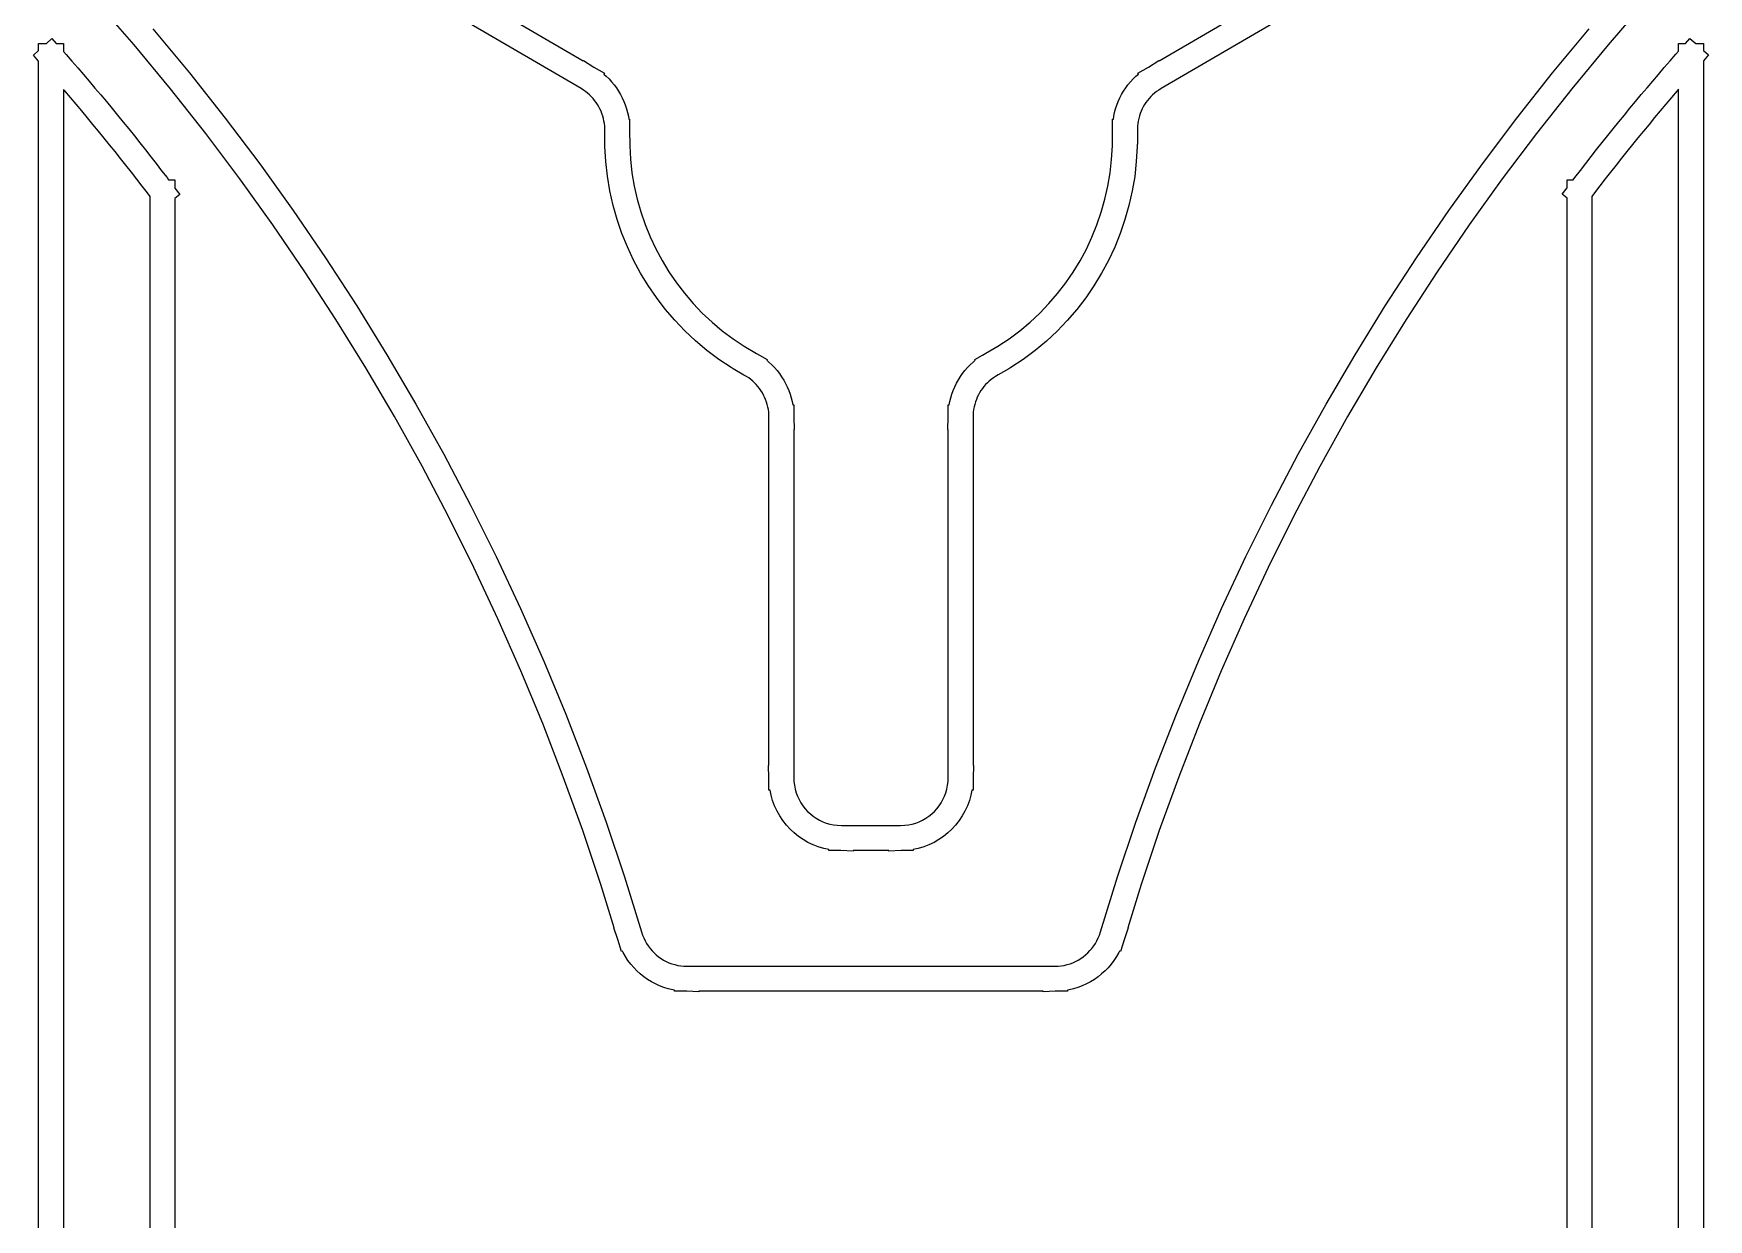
# Model space of a CAD drawing. Header units: metres. Extents: x -91 to 100, y 0 to 828.
# Drawn here: x -65.46 to -41.62, y 177.65 to 194.52 of the extents above; entities that cross this region are included whole.
import ezdxf

# ---------------------------------------------------------------- set-up
doc = ezdxf.new("R2010")
doc.units = ezdxf.units.M

msp = doc.modelspace()

# ---------------------------------------------------------------- linework, layer by layer
for p, q in [((-61.8774, 196.605), (-57.6358, 194.131)), ((-49.443, 194.131), (-45.2025, 196.605)), ((-57.6664, 193.737), (-61.9079, 196.211)), ((-45.1708, 196.212), (-49.4141, 193.737)), ((-64.0282, 194.357), (-64.559, 194.967)), ((-42.5235, 194.968), (-43.0542, 194.357)), ((-63.76, 194.588), (-63.2381, 193.959)), ((-43.844, 193.959), (-43.3224, 194.588)), ((-65.4588, 194.21), (-65.3861, 194.276)), ((-65.3861, 194.276), (-65.3861, 194.378)), ((-65.3861, 194.378), (-65.2731, 194.378)), ((-65.2731, 194.378), (-65.1957, 194.448)), ((-65.1957, 194.448), (-65.134, 194.378)), ((-65.134, 194.378), (-65.0333, 194.378)), ((-65.0333, 194.378), (-65.0333, 194.264)), ((-65.0333, 194.264), (-64.9951, 194.221)), ((-63.5115, 193.734), (-64.0282, 194.357)), ((-43.0542, 194.357), (-43.5713, 193.733)), ((-42.0884, 194.224), (-42.0499, 194.268)), ((-42.0499, 194.268), (-42.0499, 194.378)), ((-42.0499, 194.378), (-41.9527, 194.378)), ((-41.9527, 194.378), (-41.8881, 194.451)), ((-41.8881, 194.451), (-41.8064, 194.378)), ((-41.8064, 194.378), (-41.6971, 194.378)), ((-41.6971, 194.378), (-41.6971, 194.28)), ((-41.6971, 194.28), (-41.6245, 194.215)), ((-65.3861, 194.128), (-65.4588, 194.21)), ((-65.3861, 157.012), (-65.3861, 194.128)), ((-64.9951, 194.221), (-64.9121, 194.126)), ((-64.9121, 194.126), (-64.8294, 194.031)), ((-64.8294, 194.031), (-64.7472, 193.936)), ((-57.6358, 194.131), (-57.6331, 194.135)), ((-57.6331, 194.135), (-57.4849, 194.043)), ((-57.4849, 194.043), (-57.3347, 193.955)), ((-49.745, 193.955), (-49.5945, 194.043)), ((-49.5945, 194.043), (-49.4451, 194.135)), ((-49.4451, 194.135), (-49.443, 194.131)), ((-42.3361, 193.938), (-42.2539, 194.034)), ((-42.2539, 194.034), (-42.1714, 194.129)), ((-42.1714, 194.129), (-42.0884, 194.224)), ((-41.6245, 194.215), (-41.6971, 194.132)), ((-41.6971, 194.132), (-41.6971, 157.012)), ((-64.7472, 193.936), (-64.6653, 193.84)), ((-64.6653, 193.84), (-64.5838, 193.744)), ((-63.2381, 193.959), (-62.7313, 193.318)), ((-57.3347, 193.955), (-57.3426, 193.941)), ((-57.3426, 193.941), (-57.3084, 193.911)), ((-57.3084, 193.911), (-57.2691, 193.873)), ((-57.2691, 193.873), (-57.2319, 193.832)), ((-57.2319, 193.832), (-57.197, 193.79)), ((-57.197, 193.79), (-57.1645, 193.745)), ((-49.9175, 193.746), (-49.8848, 193.79)), ((-49.8848, 193.79), (-49.8496, 193.832)), ((-49.8496, 193.832), (-49.8121, 193.873)), ((-49.8121, 193.873), (-49.7723, 193.912)), ((-49.7723, 193.912), (-49.7376, 193.942)), ((-49.7376, 193.942), (-49.745, 193.955)), ((-44.3506, 193.318), (-43.844, 193.959)), ((-42.4994, 193.746), (-42.418, 193.842)), ((-42.418, 193.842), (-42.3361, 193.938)), ((-65.0139, 193.703), (-65.0333, 193.725)), ((-65.0333, 193.725), (-65.0333, 156.845)), ((-64.9329, 193.608), (-65.0139, 193.703)), ((-64.8519, 193.513), (-64.9329, 193.608)), ((-64.5838, 193.744), (-64.5027, 193.648)), ((-64.5027, 193.648), (-64.422, 193.551)), ((-64.422, 193.551), (-64.3416, 193.454)), ((-63.0089, 193.098), (-63.5115, 193.734)), ((-57.6328, 193.716), (-57.6664, 193.737)), ((-57.6027, 193.695), (-57.6328, 193.716)), ((-57.5747, 193.673), (-57.6027, 193.695)), ((-57.5478, 193.649), (-57.5747, 193.673)), ((-57.5216, 193.624), (-57.5478, 193.649)), ((-57.4972, 193.597), (-57.5216, 193.624)), ((-57.4745, 193.569), (-57.4972, 193.597)), ((-57.453, 193.54), (-57.4745, 193.569)), ((-57.433, 193.51), (-57.453, 193.54)), ((-57.1645, 193.745), (-57.1344, 193.7)), ((-57.1344, 193.7), (-57.1066, 193.652)), ((-57.1066, 193.652), (-57.0814, 193.604)), ((-57.0814, 193.604), (-57.0587, 193.554)), ((-57.0587, 193.554), (-57.0387, 193.503)), ((-50.0436, 193.502), (-50.0237, 193.553)), ((-50.0237, 193.553), (-50.001, 193.604)), ((-50.001, 193.604), (-49.9757, 193.652)), ((-49.9757, 193.652), (-49.9479, 193.7)), ((-49.9479, 193.7), (-49.9175, 193.746)), ((-49.6294, 193.54), (-49.6492, 193.51)), ((-49.6082, 193.569), (-49.6294, 193.54)), ((-49.5848, 193.597), (-49.6082, 193.569)), ((-49.5608, 193.623), (-49.5848, 193.597)), ((-49.5345, 193.648), (-49.5608, 193.623)), ((-49.507, 193.672), (-49.5345, 193.648)), ((-49.4785, 193.695), (-49.507, 193.672)), ((-49.448, 193.716), (-49.4785, 193.695)), ((-49.4141, 193.737), (-49.448, 193.716)), ((-43.5713, 193.733), (-44.0723, 193.099)), ((-42.7416, 193.457), (-42.6612, 193.553)), ((-42.6612, 193.553), (-42.5805, 193.65)), ((-42.5805, 193.65), (-42.4994, 193.746)), ((-42.1507, 193.61), (-42.2313, 193.515)), ((-42.0697, 193.705), (-42.1507, 193.61)), ((-42.0499, 193.728), (-42.0697, 193.705)), ((-42.0499, 156.845), (-42.0499, 193.728)), ((-64.7721, 193.418), (-64.8519, 193.513)), ((-64.6918, 193.322), (-64.7721, 193.418)), ((-64.6127, 193.227), (-64.6918, 193.322)), ((-64.3416, 193.454), (-64.2616, 193.357)), ((-64.2616, 193.357), (-64.182, 193.26)), ((-62.7313, 193.318), (-62.2397, 192.666)), ((-57.4151, 193.479), (-57.433, 193.51)), ((-57.3982, 193.447), (-57.4151, 193.479)), ((-57.3834, 193.414), (-57.3982, 193.447)), ((-57.3702, 193.38), (-57.3834, 193.414)), ((-57.3585, 193.345), (-57.3702, 193.38)), ((-57.3489, 193.31), (-57.3585, 193.345)), ((-57.341, 193.275), (-57.3489, 193.31)), ((-57.0387, 193.503), (-57.0213, 193.45)), ((-57.0213, 193.45), (-57.0066, 193.397)), ((-57.0066, 193.397), (-56.9946, 193.343)), ((-56.9946, 193.343), (-56.9879, 193.302)), ((-56.9879, 193.302), (-56.9762, 193.302)), ((-56.9762, 193.302), (-56.9759, 193.12)), ((-50.1073, 192.923), (-50.1074, 193.302)), ((-50.1074, 193.302), (-50.0932, 193.302)), ((-50.0932, 193.302), (-50.0869, 193.342)), ((-50.0869, 193.342), (-50.0753, 193.396)), ((-50.0753, 193.396), (-50.0609, 193.45)), ((-50.0609, 193.45), (-50.0436, 193.502)), ((-49.7325, 193.312), (-49.7402, 193.275)), ((-49.723, 193.347), (-49.7325, 193.312)), ((-49.7118, 193.381), (-49.723, 193.347)), ((-49.6988, 193.414), (-49.7118, 193.381)), ((-49.684, 193.447), (-49.6988, 193.414)), ((-49.6672, 193.479), (-49.684, 193.447)), ((-49.6492, 193.51), (-49.6672, 193.479)), ((-44.8419, 192.666), (-44.3506, 193.318)), ((-42.9011, 193.262), (-42.8215, 193.36)), ((-42.8215, 193.36), (-42.7416, 193.457)), ((-42.3914, 193.324), (-42.471, 193.228)), ((-42.3116, 193.419), (-42.3914, 193.324)), ((-42.2313, 193.515), (-42.3116, 193.419)), ((-64.5336, 193.13), (-64.6127, 193.227)), ((-64.4544, 193.033), (-64.5336, 193.13)), ((-64.182, 193.26), (-64.1027, 193.162)), ((-64.1027, 193.162), (-64.0239, 193.064)), ((-64.0239, 193.064), (-63.9454, 192.965)), ((-62.5228, 192.453), (-63.0089, 193.098)), ((-57.3351, 193.239), (-57.341, 193.275)), ((-57.331, 193.202), (-57.3351, 193.239)), ((-57.3288, 193.165), (-57.331, 193.202)), ((-57.3287, 193.131), (-57.3288, 193.165)), ((-57.3283, 192.913), (-57.3287, 193.131)), ((-56.9759, 193.12), (-56.9751, 192.946)), ((-49.7495, 193.204), (-49.7513, 193.167)), ((-49.7513, 193.167), (-49.75, 192.947)), ((-49.7458, 193.24), (-49.7495, 193.204)), ((-49.7402, 193.275), (-49.7458, 193.24)), ((-44.0723, 193.099), (-44.5589, 192.453)), ((-43.1378, 192.968), (-43.0592, 193.067)), ((-43.0592, 193.067), (-42.9804, 193.165)), ((-42.9804, 193.165), (-42.9011, 193.262)), ((-42.5497, 193.132), (-42.6289, 193.036)), ((-42.471, 193.228), (-42.5497, 193.132)), ((-64.376, 192.936), (-64.4544, 193.033)), ((-64.2984, 192.84), (-64.376, 192.936)), ((-64.2207, 192.743), (-64.2984, 192.84)), ((-63.9454, 192.965), (-63.8673, 192.867)), ((-63.8673, 192.867), (-63.7895, 192.768)), ((-57.316, 192.7), (-57.3283, 192.913)), ((-56.9751, 192.946), (-56.9755, 192.946)), ((-56.9755, 192.946), (-56.9755, 192.924)), ((-56.9755, 192.924), (-56.9644, 192.731)), ((-50.118, 192.73), (-50.1073, 192.923)), ((-49.7545, 192.913), (-49.7663, 192.7)), ((-49.75, 192.947), (-49.7545, 192.947)), ((-49.7545, 192.947), (-49.7545, 192.913)), ((-43.2936, 192.771), (-43.2159, 192.87)), ((-43.2159, 192.87), (-43.1378, 192.968)), ((-42.785, 192.843), (-42.8627, 192.745)), ((-42.7074, 192.939), (-42.785, 192.843)), ((-42.6289, 193.036), (-42.7074, 192.939)), ((-42.7074, 192.939), (-42.7074, 192.939)), ((-64.1433, 192.645), (-64.2207, 192.743)), ((-64.066, 192.547), (-64.1433, 192.645)), ((-63.7895, 192.768), (-63.7122, 192.669)), ((-63.7122, 192.669), (-63.6352, 192.569)), ((-62.2397, 192.666), (-61.7636, 192.003)), ((-57.2922, 192.489), (-57.316, 192.7)), ((-56.9644, 192.731), (-56.9428, 192.54)), ((-50.1393, 192.538), (-50.118, 192.73)), ((-49.7663, 192.7), (-49.7898, 192.488)), ((-45.318, 192.003), (-44.8419, 192.666)), ((-43.4479, 192.573), (-43.3709, 192.672)), ((-43.3709, 192.672), (-43.2936, 192.771)), ((-42.9403, 192.647), (-43.0172, 192.55)), ((-42.8627, 192.745), (-42.9403, 192.647)), ((-63.9898, 192.449), (-64.066, 192.547)), ((-63.9136, 192.351), (-63.9898, 192.449)), ((-63.8377, 192.252), (-63.9136, 192.351)), ((-63.6352, 192.569), (-63.5586, 192.47)), ((-63.5586, 192.47), (-63.5356, 192.44)), ((-63.5356, 192.44), (-63.4458, 192.44)), ((-63.4458, 192.44), (-63.4458, 192.322)), ((-62.0514, 191.797), (-62.5228, 192.453)), ((-57.257, 192.281), (-57.2922, 192.489)), ((-56.9428, 192.54), (-56.9109, 192.351)), ((-56.9109, 192.351), (-56.8691, 192.165)), ((-50.2127, 192.163), (-50.171, 192.349)), ((-50.171, 192.349), (-50.1393, 192.538)), ((-49.7898, 192.488), (-49.8248, 192.28)), ((-44.5589, 192.453), (-45.0297, 191.798)), ((-43.6374, 192.326), (-43.6374, 192.44)), ((-43.6374, 192.44), (-43.5504, 192.44)), ((-43.5504, 192.44), (-43.5246, 192.473)), ((-43.5246, 192.473), (-43.4479, 192.573)), ((-43.17, 192.354), (-43.2459, 192.255)), ((-43.0939, 192.452), (-43.17, 192.354)), ((-43.0172, 192.55), (-43.0939, 192.452)), ((-63.7986, 192.201), (-63.8377, 192.252)), ((-63.7986, 157.013), (-63.7986, 192.201)), ((-63.4458, 192.322), (-63.3748, 192.229)), ((-63.3748, 192.229), (-63.4458, 192.174)), ((-63.4458, 192.174), (-63.4458, 156.938)), ((-57.2108, 192.076), (-57.257, 192.281)), ((-56.8691, 192.165), (-56.8171, 191.982)), ((-50.2646, 191.98), (-50.2127, 192.163)), ((-49.8248, 192.28), (-49.8709, 192.074)), ((-43.7084, 192.233), (-43.6374, 192.326)), ((-43.6374, 192.178), (-43.7084, 192.233)), ((-43.6374, 156.844), (-43.6374, 192.178)), ((-43.2459, 192.255), (-43.2846, 192.204)), ((-43.2846, 192.204), (-43.2846, 157.013)), ((-61.7636, 192.003), (-61.3031, 191.33)), ((-57.1537, 191.875), (-57.2108, 192.076)), ((-57.086, 191.677), (-57.1537, 191.875)), ((-56.8171, 191.982), (-56.7559, 191.804)), ((-50.3258, 191.801), (-50.2646, 191.98)), ((-49.9279, 191.873), (-49.9957, 191.675)), ((-49.8709, 192.074), (-49.9279, 191.873)), ((-45.7785, 191.33), (-45.318, 192.003)), ((-61.5964, 191.132), (-62.0514, 191.797)), ((-57.0078, 191.484), (-57.086, 191.677)), ((-56.7559, 191.804), (-56.685, 191.628)), ((-56.685, 191.628), (-56.6047, 191.457)), ((-50.397, 191.625), (-50.3258, 191.801)), ((-49.9957, 191.675), (-50.0739, 191.482)), ((-45.0297, 191.798), (-45.4857, 191.131)), ((-56.9195, 191.296), (-57.0078, 191.484)), ((-56.6047, 191.457), (-56.5156, 191.291)), ((-50.5662, 191.288), (-50.4768, 191.455)), ((-50.4768, 191.455), (-50.397, 191.625)), ((-50.0739, 191.482), (-50.1623, 191.293)), ((-61.3031, 191.33), (-60.8583, 190.646)), ((-56.8214, 191.113), (-56.9195, 191.296)), ((-56.5156, 191.291), (-56.4178, 191.13)), ((-50.6641, 191.128), (-50.5662, 191.288)), ((-50.1623, 191.293), (-50.2606, 191.11)), ((-46.2233, 190.646), (-45.7785, 191.33)), ((-61.1548, 190.453), (-61.5964, 191.132)), ((-56.7135, 190.935), (-56.8214, 191.113)), ((-56.5961, 190.764), (-56.7135, 190.935)), ((-56.4178, 191.13), (-56.3113, 190.974)), ((-56.3113, 190.974), (-56.1969, 190.825)), ((-50.8855, 190.823), (-50.7706, 190.972)), ((-50.7706, 190.972), (-50.6641, 191.128)), ((-50.3686, 190.933), (-50.4861, 190.761)), ((-50.2606, 191.11), (-50.3686, 190.933)), ((-45.4857, 191.131), (-45.9263, 190.454)), ((-56.4696, 190.599), (-56.5961, 190.764)), ((-56.1969, 190.825), (-56.0737, 190.682)), ((-56.0737, 190.682), (-55.9429, 190.545)), ((-51.1397, 190.543), (-51.0089, 190.679)), ((-51.0089, 190.679), (-50.8855, 190.823)), ((-50.4861, 190.761), (-50.6129, 190.597)), ((-60.7307, 189.767), (-61.1548, 190.453)), ((-60.8583, 190.646), (-60.4294, 189.952)), ((-56.3341, 190.441), (-56.4696, 190.599)), ((-56.1898, 190.29), (-56.3341, 190.441)), ((-55.9429, 190.545), (-55.8041, 190.415)), ((-51.2783, 190.414), (-51.1397, 190.543)), ((-50.7486, 190.439), (-50.8931, 190.288)), ((-50.6129, 190.597), (-50.7486, 190.439)), ((-46.6523, 189.952), (-46.2233, 190.646)), ((-45.9263, 190.454), (-46.3511, 189.767)), ((-56.037, 190.147), (-56.1898, 190.29)), ((-55.8041, 190.415), (-55.6585, 190.293)), ((-55.6585, 190.293), (-55.5049, 190.178)), ((-51.5779, 190.178), (-51.424, 190.292)), ((-51.424, 190.292), (-51.2783, 190.414)), ((-50.8931, 190.288), (-51.0461, 190.145)), ((-55.876, 190.012), (-56.037, 190.147)), ((-55.7069, 189.886), (-55.876, 190.012)), ((-55.5049, 190.178), (-55.3445, 190.072)), ((-55.3445, 190.072), (-55.1692, 189.969)), ((-55.1692, 189.969), (-55.1287, 189.946)), ((-51.9543, 189.946), (-51.9056, 189.974)), ((-51.9056, 189.974), (-51.7388, 190.071)), ((-51.7388, 190.071), (-51.5779, 190.178)), ((-51.2073, 190.011), (-51.3766, 189.885)), ((-51.0461, 190.145), (-51.2073, 190.011)), ((-60.3224, 189.071), (-60.7307, 189.767)), ((-60.4294, 189.952), (-60.0166, 189.249)), ((-55.53, 189.769), (-55.7069, 189.886)), ((-55.502, 189.752), (-55.53, 189.769)), ((-55.3501, 189.663), (-55.5022, 189.752)), ((-55.5022, 189.752), (-55.502, 189.752)), ((-55.1287, 189.946), (-55.1264, 189.944)), ((-55.1264, 189.944), (-55.0203, 189.882)), ((-55.0203, 189.882), (-55.0258, 189.872)), ((-55.0258, 189.872), (-54.9939, 189.846)), ((-54.9939, 189.846), (-54.9532, 189.808)), ((-54.9532, 189.808), (-54.9147, 189.769)), ((-54.9147, 189.769), (-54.8784, 189.727)), ((-54.8784, 189.727), (-54.8446, 189.684)), ((-52.2384, 189.685), (-52.2045, 189.728)), ((-52.2045, 189.728), (-52.1682, 189.77)), ((-52.1682, 189.77), (-52.1297, 189.809)), ((-52.1297, 189.809), (-52.089, 189.847)), ((-52.089, 189.847), (-52.0572, 189.873)), ((-52.0627, 189.883), (-51.956, 189.945)), ((-52.0572, 189.873), (-52.0627, 189.883)), ((-51.956, 189.945), (-51.9543, 189.946)), ((-51.581, 189.751), (-51.7327, 189.664)), ((-51.5535, 189.768), (-51.5812, 189.752)), ((-51.5812, 189.752), (-51.581, 189.751)), ((-51.3766, 189.885), (-51.5535, 189.768)), ((-47.0652, 189.249), (-46.6523, 189.952)), ((-46.3511, 189.767), (-46.7595, 189.071)), ((-55.311, 189.64), (-55.3501, 189.663)), ((-55.282, 189.621), (-55.311, 189.64)), ((-55.2533, 189.6), (-55.282, 189.621)), ((-55.2254, 189.577), (-55.2533, 189.6)), ((-55.1985, 189.552), (-55.2254, 189.577)), ((-55.1735, 189.526), (-55.1985, 189.552)), ((-55.1496, 189.499), (-55.1735, 189.526)), ((-55.1273, 189.47), (-55.1496, 189.499)), ((-54.8446, 189.684), (-54.8131, 189.639)), ((-54.8131, 189.639), (-54.7841, 189.592)), ((-54.7841, 189.592), (-54.7576, 189.544)), ((-54.7576, 189.544), (-54.7336, 189.494)), ((-54.7336, 189.494), (-54.7122, 189.443)), ((-52.371, 189.445), (-52.3495, 189.496)), ((-52.3495, 189.496), (-52.3255, 189.545)), ((-52.3255, 189.545), (-52.2989, 189.593)), ((-52.2989, 189.593), (-52.2699, 189.64)), ((-52.2699, 189.64), (-52.2384, 189.685)), ((-51.9338, 189.499), (-51.9556, 189.472)), ((-51.9103, 189.526), (-51.9338, 189.499)), ((-51.8848, 189.553), (-51.9103, 189.526)), ((-51.8586, 189.577), (-51.8848, 189.553)), ((-51.8304, 189.6), (-51.8586, 189.577)), ((-51.8007, 189.622), (-51.8304, 189.6)), ((-51.7718, 189.641), (-51.8007, 189.622)), ((-51.7327, 189.664), (-51.7718, 189.641)), ((-60.0166, 189.249), (-59.6201, 188.536)), ((-55.1071, 189.441), (-55.1273, 189.47)), ((-55.0878, 189.41), (-55.1071, 189.441)), ((-55.0701, 189.378), (-55.0878, 189.41)), ((-55.0548, 189.347), (-55.0701, 189.378)), ((-55.0405, 189.313), (-55.0548, 189.347)), ((-55.0282, 189.278), (-55.0405, 189.313)), ((-55.0178, 189.244), (-55.0282, 189.278)), ((-54.7122, 189.443), (-54.6936, 189.392)), ((-54.6936, 189.392), (-54.6775, 189.339)), ((-54.6775, 189.339), (-54.6643, 189.285)), ((-54.6643, 189.285), (-54.6559, 189.24)), ((-52.4276, 189.24), (-52.4189, 189.286)), ((-52.4189, 189.286), (-52.4057, 189.34)), ((-52.4057, 189.34), (-52.3897, 189.393)), ((-52.3897, 189.393), (-52.371, 189.445)), ((-52.0654, 189.246), (-52.0742, 189.209)), ((-52.0549, 189.28), (-52.0654, 189.246)), ((-52.0427, 189.314), (-52.0549, 189.28)), ((-52.0287, 189.347), (-52.0427, 189.314)), ((-52.0129, 189.38), (-52.0287, 189.347)), ((-51.9957, 189.411), (-52.0129, 189.38)), ((-51.9765, 189.442), (-51.9957, 189.411)), ((-51.9556, 189.472), (-51.9765, 189.442)), ((-47.462, 188.536), (-47.0652, 189.249)), ((-59.9301, 188.366), (-60.3224, 189.071)), ((-55.009, 189.208), (-55.0178, 189.244)), ((-55.0023, 189.173), (-55.009, 189.208)), ((-54.9973, 189.136), (-55.0023, 189.173)), ((-54.9943, 189.099), (-54.9973, 189.136)), ((-54.9933, 189.06), (-54.9943, 189.099)), ((-54.9933, 184.109), (-54.9933, 189.06)), ((-54.6559, 189.24), (-54.6405, 189.24)), ((-54.6405, 189.24), (-54.6405, 189.064)), ((-54.6405, 189.064), (-54.6357, 188.889)), ((-52.4473, 188.888), (-52.4427, 189.064)), ((-52.4427, 189.064), (-52.4427, 189.24)), ((-52.4427, 189.24), (-52.4276, 189.24)), ((-52.0889, 189.099), (-52.0899, 189.06)), ((-52.0899, 189.06), (-52.0899, 184.109)), ((-52.0858, 189.137), (-52.0889, 189.099)), ((-52.0809, 189.174), (-52.0858, 189.137)), ((-52.0742, 189.209), (-52.0809, 189.174)), ((-46.7595, 189.071), (-47.153, 188.364)), ((-54.6357, 188.889), (-54.6405, 188.889)), ((-54.6405, 188.889), (-54.6405, 183.942)), ((-52.4427, 188.888), (-52.4473, 188.888)), ((-52.4427, 183.942), (-52.4427, 188.888)), ((-59.6201, 188.536), (-59.2398, 187.814)), ((-47.8424, 187.814), (-47.462, 188.536)), ((-59.5531, 187.65), (-59.9301, 188.366)), ((-47.153, 188.364), (-47.5289, 187.651)), ((-59.1927, 186.926), (-59.5531, 187.65)), ((-59.2398, 187.814), (-58.8761, 187.083)), ((-48.2062, 187.083), (-47.8424, 187.814)), ((-47.5289, 187.651), (-47.8891, 186.927)), ((-58.8501, 186.195), (-59.1927, 186.926)), ((-58.8761, 187.083), (-58.5292, 186.343)), ((-48.5534, 186.343), (-48.2062, 187.083)), ((-47.8891, 186.927), (-48.233, 186.194)), ((-58.5231, 185.454), (-58.8501, 186.195)), ((-58.5292, 186.343), (-58.1991, 185.595)), ((-48.8837, 185.596), (-48.5534, 186.343)), ((-48.233, 186.194), (-48.5599, 185.454)), ((-58.2126, 184.705), (-58.5231, 185.454)), ((-58.1991, 185.595), (-57.8859, 184.84)), ((-49.1969, 184.84), (-48.8837, 185.596)), ((-48.5599, 185.454), (-48.8695, 184.707)), ((-57.8859, 184.84), (-57.59, 184.076)), ((-49.493, 184.076), (-49.1969, 184.84)), ((-57.9201, 183.95), (-58.2126, 184.705)), ((-48.8695, 184.707), (-49.1631, 183.95)), ((-57.59, 184.076), (-57.3114, 183.305)), ((-54.9933, 183.934), (-55.0002, 184.109)), ((-55.0002, 184.109), (-54.9933, 184.109)), ((-52.0899, 184.109), (-52.0829, 184.109)), ((-52.0829, 184.109), (-52.0899, 183.935)), ((-49.7717, 183.305), (-49.493, 184.076)), ((-57.6444, 183.187), (-57.9201, 183.95)), ((-54.9933, 183.76), (-54.9933, 183.934)), ((-54.6405, 183.942), (-54.6381, 183.882)), ((-54.6381, 183.882), (-54.6316, 183.828)), ((-54.6316, 183.828), (-54.6207, 183.774)), ((-54.6207, 183.774), (-54.6061, 183.723)), ((-52.4772, 183.723), (-52.4625, 183.774)), ((-52.4625, 183.774), (-52.4516, 183.828)), ((-52.4516, 183.828), (-52.4451, 183.882)), ((-52.4451, 183.882), (-52.4427, 183.942)), ((-52.0899, 183.935), (-52.0899, 183.76)), ((-49.1631, 183.95), (-49.439, 183.186)), ((-54.9779, 183.76), (-54.9933, 183.76)), ((-54.9636, 183.689), (-54.9779, 183.76)), ((-54.941, 183.611), (-54.9636, 183.689)), ((-54.9126, 183.535), (-54.941, 183.611)), ((-54.8786, 183.462), (-54.9126, 183.535)), ((-54.6061, 183.723), (-54.5874, 183.674)), ((-54.5874, 183.674), (-54.5654, 183.626)), ((-54.5654, 183.626), (-54.5394, 183.58)), ((-54.5394, 183.58), (-54.5105, 183.537)), ((-54.5105, 183.537), (-54.4781, 183.496)), ((-52.6051, 183.496), (-52.5728, 183.537)), ((-52.5728, 183.537), (-52.5439, 183.58)), ((-52.5439, 183.58), (-52.5178, 183.626)), ((-52.5178, 183.626), (-52.4958, 183.674)), ((-52.4958, 183.674), (-52.4772, 183.723)), ((-52.1706, 183.535), (-52.2046, 183.462)), ((-52.1422, 183.611), (-52.1706, 183.535)), ((-52.1196, 183.689), (-52.1422, 183.611)), ((-52.1053, 183.76), (-52.1196, 183.689)), ((-52.0899, 183.76), (-52.1053, 183.76)), ((-57.3114, 183.305), (-57.0504, 182.526)), ((-54.8394, 183.392), (-54.8786, 183.462)), ((-54.7952, 183.326), (-54.8394, 183.392)), ((-54.7461, 183.263), (-54.7952, 183.326)), ((-54.4781, 183.496), (-54.4429, 183.457)), ((-54.4429, 183.457), (-54.4049, 183.422)), ((-54.4049, 183.422), (-54.3642, 183.389)), ((-54.3642, 183.389), (-54.3214, 183.36)), ((-54.3214, 183.36), (-54.2757, 183.334)), ((-54.2757, 183.334), (-54.2288, 183.311)), ((-54.2288, 183.311), (-54.1795, 183.292)), ((-54.1795, 183.292), (-54.1289, 183.278)), ((-52.9543, 183.278), (-52.9037, 183.292)), ((-52.9037, 183.292), (-52.8544, 183.311)), ((-52.8544, 183.311), (-52.8075, 183.334)), ((-52.8075, 183.334), (-52.7618, 183.36)), ((-52.7618, 183.36), (-52.719, 183.389)), ((-52.719, 183.389), (-52.6783, 183.422)), ((-52.6783, 183.422), (-52.6403, 183.457)), ((-52.6403, 183.457), (-52.6051, 183.496)), ((-52.2881, 183.326), (-52.3371, 183.263)), ((-52.2438, 183.392), (-52.2881, 183.326)), ((-52.2046, 183.462), (-52.2438, 183.392)), ((-50.0328, 182.526), (-49.7717, 183.305)), ((-57.3859, 182.416), (-57.6444, 183.187)), ((-54.6926, 183.205), (-54.7461, 183.263)), ((-54.6348, 183.151), (-54.6926, 183.205)), ((-54.573, 183.102), (-54.6348, 183.151)), ((-54.5075, 183.057), (-54.573, 183.102)), ((-54.4385, 183.017), (-54.5075, 183.057)), ((-54.1289, 183.278), (-54.0759, 183.267)), ((-54.0759, 183.267), (-54.0221, 183.26)), ((-54.0221, 183.26), (-53.9631, 183.258)), ((-53.9631, 183.258), (-53.1201, 183.258)), ((-53.1201, 183.258), (-53.0611, 183.26)), ((-53.0611, 183.26), (-53.0073, 183.267)), ((-53.0073, 183.267), (-52.9543, 183.278)), ((-52.5757, 183.057), (-52.6447, 183.017)), ((-52.5102, 183.102), (-52.5757, 183.057)), ((-52.4484, 183.151), (-52.5102, 183.102)), ((-52.3907, 183.205), (-52.4484, 183.151)), ((-52.3371, 183.263), (-52.3907, 183.205)), ((-49.439, 183.186), (-49.6975, 182.416)), ((-54.3663, 182.983), (-54.4385, 183.017)), ((-54.2911, 182.954), (-54.3663, 182.983)), ((-54.2132, 182.931), (-54.2911, 182.954)), ((-54.1431, 182.917), (-54.2132, 182.931)), ((-54.1431, 182.901), (-54.1431, 182.917)), ((-53.9702, 182.901), (-54.1431, 182.901)), ((-53.7975, 182.894), (-53.9702, 182.901)), ((-53.7972, 182.901), (-53.7975, 182.894)), ((-53.286, 182.901), (-53.7972, 182.901)), ((-53.2857, 182.894), (-53.286, 182.901)), ((-53.113, 182.901), (-53.2857, 182.894)), ((-52.9401, 182.901), (-53.113, 182.901)), ((-52.87, 182.931), (-52.9401, 182.917)), ((-52.9401, 182.917), (-52.9401, 182.901)), ((-52.7921, 182.954), (-52.87, 182.931)), ((-52.7169, 182.983), (-52.7921, 182.954)), ((-52.6447, 183.017), (-52.7169, 182.983)), ((-57.1957, 181.803), (-57.3859, 182.416)), ((-57.0504, 182.526), (-56.8083, 181.746)), ((-50.2754, 181.744), (-50.0328, 182.526)), ((-49.6975, 182.416), (-49.8876, 181.803)), ((-57.1995, 181.802), (-57.1957, 181.803)), ((-57.1435, 181.634), (-57.1995, 181.802)), ((-57.0915, 181.467), (-57.1435, 181.634)), ((-56.8083, 181.746), (-56.7926, 181.699)), ((-56.7926, 181.699), (-56.776, 181.658)), ((-56.776, 181.658), (-56.7564, 181.618)), ((-56.7564, 181.618), (-56.7352, 181.58)), ((-50.3483, 181.58), (-50.3268, 181.618)), ((-50.3268, 181.618), (-50.3073, 181.658)), ((-50.3073, 181.658), (-50.2905, 181.699)), ((-50.2905, 181.699), (-50.2754, 181.744)), ((-49.9401, 181.633), (-49.9917, 181.467)), ((-49.8835, 181.801), (-49.9401, 181.633)), ((-49.8876, 181.803), (-49.8835, 181.801)), ((-57.0781, 181.471), (-57.0915, 181.467)), ((-57.0684, 181.451), (-57.0781, 181.471)), ((-57.0358, 181.393), (-57.0684, 181.451)), ((-56.9997, 181.338), (-57.0358, 181.393)), ((-56.7352, 181.58), (-56.7113, 181.544)), ((-56.7113, 181.544), (-56.6855, 181.509)), ((-56.6855, 181.509), (-56.6574, 181.476)), ((-56.6574, 181.476), (-56.6281, 181.446)), ((-56.6281, 181.446), (-56.5967, 181.417)), ((-56.5967, 181.417), (-56.5631, 181.39)), ((-56.5631, 181.39), (-56.5288, 181.366)), ((-50.5558, 181.366), (-50.5211, 181.39)), ((-50.5211, 181.39), (-50.4874, 181.417)), ((-50.4874, 181.417), (-50.4562, 181.446)), ((-50.4562, 181.446), (-50.4258, 181.477)), ((-50.4258, 181.477), (-50.3983, 181.509)), ((-50.3983, 181.509), (-50.3723, 181.544)), ((-50.3723, 181.544), (-50.3483, 181.58)), ((-50.048, 181.393), (-50.0842, 181.338)), ((-50.0152, 181.451), (-50.048, 181.393)), ((-50.0053, 181.471), (-50.0152, 181.451)), ((-49.9917, 181.467), (-50.0053, 181.471)), ((-56.9605, 181.286), (-56.9997, 181.338)), ((-56.9182, 181.236), (-56.9605, 181.286)), ((-56.873, 181.189), (-56.9182, 181.236)), ((-56.8251, 181.145), (-56.873, 181.189)), ((-56.7746, 181.104), (-56.8251, 181.145)), ((-56.5288, 181.366), (-56.4927, 181.343)), ((-56.4927, 181.343), (-56.4547, 181.323)), ((-56.4547, 181.323), (-56.416, 181.306)), ((-56.416, 181.306), (-56.3762, 181.291)), ((-56.3762, 181.291), (-56.3347, 181.278)), ((-56.3347, 181.278), (-56.2925, 181.268)), ((-56.2925, 181.268), (-56.2496, 181.261)), ((-56.2496, 181.261), (-56.2056, 181.257)), ((-56.2056, 181.257), (-56.1584, 181.255)), ((-56.1584, 181.255), (-50.9244, 181.255)), ((-50.9244, 181.255), (-50.8784, 181.257)), ((-50.8784, 181.257), (-50.8343, 181.261)), ((-50.8343, 181.261), (-50.792, 181.268)), ((-50.792, 181.268), (-50.7497, 181.278)), ((-50.7497, 181.278), (-50.7089, 181.291)), ((-50.7089, 181.291), (-50.669, 181.306)), ((-50.669, 181.306), (-50.6298, 181.323)), ((-50.6298, 181.323), (-50.5923, 181.343)), ((-50.5923, 181.343), (-50.5558, 181.366)), ((-50.2596, 181.145), (-50.3102, 181.104)), ((-50.2115, 181.189), (-50.2596, 181.145)), ((-50.1661, 181.235), (-50.2115, 181.189)), ((-50.1237, 181.285), (-50.1661, 181.235)), ((-50.0842, 181.338), (-50.1237, 181.285)), ((-56.7216, 181.067), (-56.7746, 181.104)), ((-56.6664, 181.033), (-56.7216, 181.067)), ((-56.609, 181.003), (-56.6664, 181.033)), ((-56.5496, 180.976), (-56.609, 181.003)), ((-56.4884, 180.953), (-56.5496, 180.976)), ((-56.4256, 180.934), (-56.4884, 180.953)), ((-56.3612, 180.919), (-56.4256, 180.934)), ((-56.3374, 180.915), (-56.3612, 180.919)), ((-56.3374, 180.899), (-56.3374, 180.915)), ((-50.723, 180.919), (-50.7458, 180.915)), ((-50.7458, 180.915), (-50.7458, 180.899)), ((-50.6588, 180.934), (-50.723, 180.919)), ((-50.5962, 180.953), (-50.6588, 180.934)), ((-50.5351, 180.976), (-50.5962, 180.953)), ((-50.4758, 181.003), (-50.5351, 180.976)), ((-50.4184, 181.033), (-50.4758, 181.003)), ((-50.3631, 181.067), (-50.4184, 181.033)), ((-50.3102, 181.104), (-50.3631, 181.067)), ((-56.1636, 180.899), (-56.3374, 180.899)), ((-55.9904, 180.893), (-56.1636, 180.899)), ((-55.9902, 180.899), (-55.9904, 180.893)), ((-51.0929, 180.899), (-55.9902, 180.899)), ((-51.0927, 180.893), (-51.0929, 180.899)), ((-50.9192, 180.899), (-51.0927, 180.893)), ((-50.7458, 180.899), (-50.9192, 180.899))]:
    msp.add_line(p, q)

doc.saveas('drawing.dxf')
